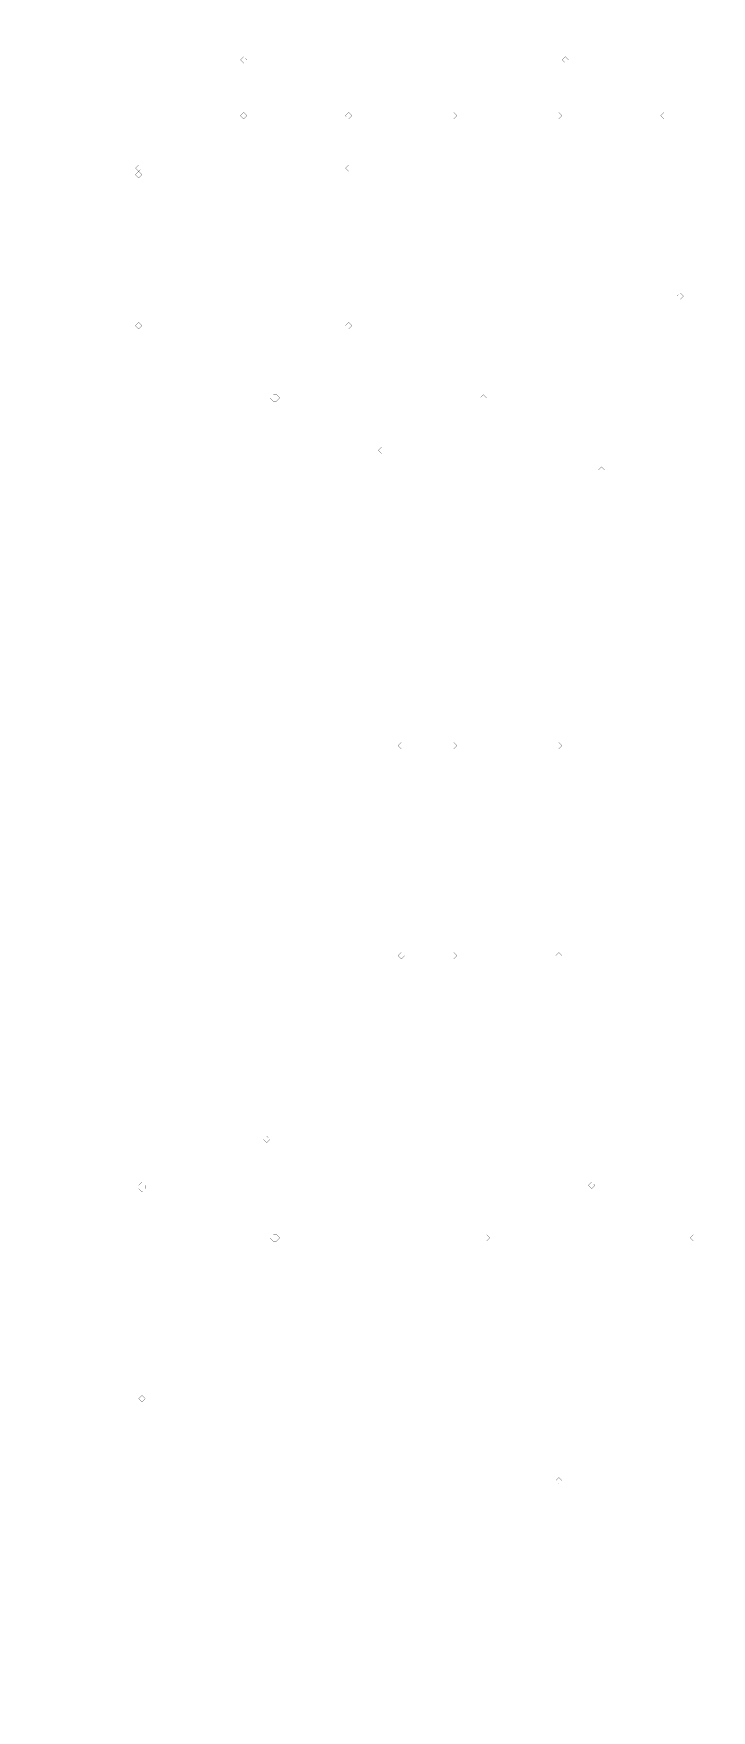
# Model space of a CAD drawing. Header units: metres. Extents: x 0 to 5052, y -5052 to 0.
# Drawn here: x 0 to 2042, y -5052 to 0 of the extents above; entities that cross this region are included whole.
import ezdxf

# ---------------------------------------------------------------- set-up
doc = ezdxf.new("R2010")
doc.units = ezdxf.units.M
doc.layers.add('conductor', color=1, linetype='Continuous')
doc.layers.add('substrate', color=5, linetype='Continuous')

msp = doc.modelspace()

# ---------------------------------------------------------------- linework, layer by layer
at = {"layer": 'conductor', "const_width": 0.5}
msp.add_lwpolyline([(1947.7, -790.9)], close=True, dxfattribs=at)
at = {"layer": 'substrate', "const_width": 0.5}
msp.add_lwpolyline([(2046.6, 0), (2036.7, 0), (2026.8, 0), (2016.9, 0), (2007, 0), (1997.1, 0), (1987.2, 0), (1977.3, 0), (1967.5, 0), (1957.6, 0), (1947.7, 0), (1937.8, 0), (1927.9, 0), (1918, 0), (1908.1, 0), (1898.2, 0), (1888.4, 0), (1878.5, 0), (1868.6, 0), (1858.7, 0), (1848.8, 0), (1838.9, 0), (1829, 0), (1819.2, 0), (1809.3, 0), (1799.4, 0), (1789.5, 0), (1779.6, 0), (1769.7, 0), (1759.8, 0), (1749.9, 0), (1740.1, 0), (1730.2, 0), (1720.3, 0), (1710.4, 0), (1700.5, 0), (1690.6, 0), (1680.7, 0), (1670.9, 0), (1661, 0), (1651.1, 0), (1641.2, 0), (1631.3, 0), (1621.4, 0), (1611.5, 0), (1601.6, 0), (1591.8, 0), (1581.9, 0), (1572, 0), (1562.1, 0), (1552.2, 0), (1542.3, 0), (1532.4, 0), (1522.6, 0), (1512.7, 0), (1502.8, 0), (1492.9, 0), (1483, 0), (1473.1, 0), (1463.2, 0), (1453.3, 0), (1443.5, 0), (1433.6, 0), (1423.7, 0), (1413.8, 0), (1403.9, 0), (1394, 0), (1384.1, 0), (1374.3, 0), (1364.4, 0), (1354.5, 0), (1344.6, 0), (1334.7, 0), (1324.8, 0), (1314.9, 0), (1305, 0), (1295.2, 0), (1285.3, 0), (1275.4, 0), (1265.5, 0), (1255.6, 0), (1245.7, 0), (1235.8, 0), (1226, 0), (1216.1, 0), (1206.2, 0), (1196.3, 0), (1186.4, 0), (1176.5, 0), (1166.6, 0), (1156.7, 0), (1146.9, 0), (1137, 0), (1127.1, 0), (1117.2, 0), (1107.3, 0), (1097.4, 0), (1087.5, 0), (1077.7, 0), (1067.8, 0), (1057.9, 0), (1048, 0), (1038.1, 0), (1028.2, 0), (1018.3, 0), (1008.4, 0), (998.6, 0), (988.7, 0), (978.8, 0), (968.9, 0), (959, 0), (949.1, 0), (939.2, 0), (929.4, 0), (919.5, 0), (909.6, 0), (899.7, 0), (889.8, 0), (879.9, 0), (870, 0), (860.1, 0), (850.3, 0), (840.4, 0), (830.5, 0), (820.6, 0), (810.7, 0), (800.8, 0), (790.9, 0), (781.1, 0), (771.2, 0), (761.3, 0), (751.4, 0), (741.5, 0), (731.6, 0), (721.7, 0), (711.8, 0), (702, 0), (692.1, 0), (682.2, 0), (672.3, 0), (662.4, 0), (652.5, 0), (642.6, 0), (632.8, 0), (622.9, 0), (613, 0), (603.1, 0), (593.2, 0), (583.3, 0), (573.4, 0), (563.5, 0), (553.7, 0), (543.8, 0), (533.9, 0), (524, 0), (514.1, 0), (504.2, 0), (494.3, 0), (484.4, 0), (474.6, 0), (464.7, 0), (454.8, 0), (444.9, 0), (435, 0), (425.1, 0), (415.2, 0), (405.4, 0), (395.5, 0), (385.6, 0), (375.7, 0), (365.8, 0), (355.9, 0), (346, 0), (336.1, 0), (326.3, 0), (316.4, 0), (306.5, 0), (296.6, 0), (286.7, 0), (276.8, 0), (266.9, 0), (257.1, 0), (247.2, 0), (237.3, 0), (227.4, 0), (217.5, 0), (207.6, 0), (197.7, 0), (187.8, 0), (178, 0), (168.1, 0), (158.2, 0), (148.3, 0), (138.4, 0), (128.5, 0), (118.6, 0), (108.8, 0), (98.9, 0), (89, 0), (79.1, 0), (69.2, 0), (59.3, 0), (49.4, 0), (39.5, 0), (29.7, 0), (19.8, 0), (9.9, 0), (0, 0), (0, -9.9), (0, -19.8), (0, -29.7), (0, -39.5), (0, -49.4), (0, -59.3), (0, -69.2), (0, -79.1), (0, -89), (0, -98.9), (0, -108.8), (0, -118.6), (0, -128.5), (0, -138.4), (0, -148.3), (0, -158.2), (0, -168.1), (0, -178), (0, -187.8), (0, -197.7), (0, -207.6), (0, -217.5), (0, -227.4), (0, -237.3), (0, -247.2), (0, -257.1), (0, -266.9), (0, -276.8), (0, -286.7), (0, -296.6), (0, -306.5), (0, -316.4), (0, -326.3), (0, -336.1), (0, -346), (0, -355.9), (0, -365.8), (0, -375.7), (0, -385.6), (0, -395.5), (0, -405.4), (0, -415.2), (0, -425.1), (0, -435), (0, -444.9), (0, -454.8), (0, -464.7), (0, -474.6), (0, -484.4), (0, -494.3), (0, -504.2), (0, -514.1), (0, -524), (0, -533.9), (0, -543.8), (0, -553.7), (0, -563.5), (0, -573.4), (0, -583.3), (0, -593.2), (0, -603.1), (0, -613), (0, -622.9), (0, -632.8), (0, -642.6), (0, -652.5), (0, -662.4), (0, -672.3), (0, -682.2), (0, -692.1), (0, -702), (0, -711.8), (0, -721.7), (0, -731.6), (0, -741.5), (0, -751.4), (0, -761.3), (0, -771.2), (0, -781.1), (0, -790.9), (0, -800.8), (0, -810.7), (0, -820.6), (0, -830.5), (0, -840.4), (0, -850.3), (0, -860.1), (0, -870), (0, -879.9), (0, -889.8), (0, -899.7), (0, -909.6), (0, -919.5), (0, -929.4), (0, -939.2), (0, -949.1), (0, -959), (0, -968.9), (0, -978.8), (0, -988.7), (0, -998.6), (0, -1008.4), (0, -1018.3), (0, -1028.2), (0, -1038.1), (0, -1048), (0, -1057.9), (0, -1067.8), (0, -1077.7), (0, -1087.5), (0, -1097.4), (0, -1107.3), (0, -1117.2), (0, -1127.1), (0, -1137), (0, -1146.9), (0, -1156.7), (0, -1166.6), (0, -1176.5), (0, -1186.4), (0, -1196.3), (0, -1206.2), (0, -1216.1), (0, -1226), (0, -1235.8), (0, -1245.7), (0, -1255.6), (0, -1265.5), (0, -1275.4), (0, -1285.3), (0, -1295.2), (0, -1305), (0, -1314.9), (0, -1324.8), (0, -1334.7), (0, -1344.6), (0, -1354.5), (0, -1364.4), (0, -1374.3), (0, -1384.1), (0, -1394), (0, -1403.9), (0, -1413.8), (0, -1423.7), (0, -1433.6), (0, -1443.5), (0, -1453.3), (0, -1463.2), (0, -1473.1), (0, -1483), (0, -1492.9), (0, -1502.8), (0, -1512.7), (0, -1522.6), (0, -1532.4), (0, -1542.3), (0, -1552.2), (0, -1562.1), (0, -1572), (0, -1581.9), (0, -1591.8), (0, -1601.6), (0, -1611.5), (0, -1621.4), (0, -1631.3), (0, -1641.2), (0, -1651.1), (0, -1661), (0, -1670.9), (0, -1680.7), (0, -1690.6), (0, -1700.5), (0, -1710.4), (0, -1720.3), (0, -1730.2), (0, -1740.1), (0, -1749.9), (0, -1759.8), (0, -1769.7), (0, -1779.6), (0, -1789.5), (0, -1799.4), (0, -1809.3), (0, -1819.2), (0, -1829), (0, -1838.9), (0, -1848.8), (0, -1858.7), (0, -1868.6), (0, -1878.5), (0, -1888.4), (0, -1898.2), (0, -1908.1), (0, -1918), (0, -1927.9), (0, -1937.8), (0, -1947.7), (0, -1957.6), (0, -1967.5), (0, -1977.3), (0, -1987.2), (0, -1997.1), (0, -2007), (0, -2016.9), (0, -2026.8), (0, -2036.7), (0, -2046.6), (0, -2056.4), (0, -2066.3), (0, -2076.2), (0, -2086.1), (0, -2096), (0, -2105.9), (0, -2115.8), (0, -2125.6), (0, -2135.5), (0, -2145.4), (0, -2155.3), (0, -2165.2), (0, -2175.1), (0, -2185), (0, -2194.9), (0, -2204.7), (0, -2214.6), (0, -2224.5), (0, -2234.4), (0, -2244.3), (0, -2254.2), (0, -2264.1), (0, -2273.9), (0, -2283.8), (0, -2293.7), (0, -2303.6), (0, -2313.5), (0, -2323.4), (0, -2333.3), (0, -2343.2), (0, -2353), (0, -2362.9), (0, -2372.8), (0, -2382.7), (0, -2392.6), (0, -2402.5), (0, -2412.4), (0, -2422.2), (0, -2432.1), (0, -2442), (0, -2451.9), (0, -2461.8), (0, -2471.7), (0, -2481.6), (0, -2491.5), (0, -2501.3), (0, -2511.2), (0, -2521.1), (0, -2531), (0, -2540.9), (0, -2550.8), (0, -2560.7), (0, -2570.5), (0, -2580.4), (0, -2590.3), (0, -2600.2), (0, -2610.1), (0, -2620), (0, -2629.9), (0, -2639.8), (0, -2649.6), (0, -2659.5), (0, -2669.4), (0, -2679.3), (0, -2689.2), (0, -2699.1), (0, -2709), (0, -2718.8), (0, -2728.7), (0, -2738.6), (0, -2748.5), (0, -2758.4), (0, -2768.3), (0, -2778.2), (0, -2788.1), (0, -2797.9), (0, -2807.8), (0, -2817.7), (0, -2827.6), (0, -2837.5), (0, -2847.4), (0, -2857.3), (0, -2867.1), (0, -2877), (0, -2886.9), (0, -2896.8), (0, -2906.7), (0, -2916.6), (0, -2926.5), (0, -2936.4), (0, -2946.2), (0, -2956.1), (0, -2966), (0, -2975.9), (0, -2985.8), (0, -2995.7), (0, -3005.6), (0, -3015.4), (0, -3025.3), (0, -3035.2), (0, -3045.1), (0, -3055), (0, -3064.9), (0, -3074.8), (0, -3084.7), (0, -3094.5), (0, -3104.4), (0, -3114.3), (0, -3124.2), (0, -3134.1), (0, -3144), (0, -3153.9), (0, -3163.8), (0, -3173.6), (0, -3183.5), (0, -3193.4), (0, -3203.3), (0, -3213.2), (0, -3223.1), (0, -3233), (0, -3242.8), (0, -3252.7), (0, -3262.6), (0, -3272.5), (0, -3282.4), (0, -3292.3), (0, -3302.2), (0, -3312.1), (0, -3321.9), (0, -3331.8), (0, -3341.7), (0, -3351.6), (0, -3361.5), (0, -3371.4), (0, -3381.3), (0, -3391.1), (0, -3401), (0, -3410.9), (0, -3420.8), (0, -3430.7), (0, -3440.6), (0, -3450.5), (0, -3460.4), (0, -3470.2), (0, -3480.1), (0, -3490), (0, -3499.9), (0, -3509.8), (0, -3519.7), (0, -3529.6), (0, -3539.4), (0, -3549.3), (0, -3559.2), (0, -3569.1), (0, -3579), (0, -3588.9), (0, -3598.8), (0, -3608.7), (0, -3618.5), (0, -3628.4), (0, -3638.3), (0, -3648.2), (0, -3658.1), (0, -3668), (0, -3677.9), (0, -3687.7), (0, -3697.6), (0, -3707.5), (0, -3717.4), (0, -3727.3), (0, -3737.2), (0, -3747.1), (0, -3757), (0, -3766.8), (0, -3776.7), (0, -3786.6), (0, -3796.5), (0, -3806.4), (0, -3816.3), (0, -3826.2), (0, -3836), (0, -3845.9), (0, -3855.8), (0, -3865.7), (0, -3875.6), (0, -3885.5), (0, -3895.4), (0, -3905.3), (0, -3915.1), (0, -3925), (0, -3934.9), (0, -3944.8), (0, -3954.7), (0, -3964.6), (0, -3974.5), (0, -3984.3), (0, -3994.2), (0, -4004.1), (0, -4014), (0, -4023.9), (0, -4033.8), (0, -4043.7), (0, -4053.6), (0, -4063.4), (0, -4073.3), (0, -4083.2), (0, -4093.1), (0, -4103), (0, -4112.9), (0, -4122.8), (0, -4132.6), (0, -4142.5), (0, -4152.4), (0, -4162.3), (0, -4172.2), (0, -4182.1), (0, -4192), (0, -4201.9), (0, -4211.7), (0, -4221.6), (0, -4231.5), (0, -4241.4), (0, -4251.3), (0, -4261.2), (0, -4271.1), (0, -4280.9), (0, -4290.8), (0, -4300.7), (0, -4310.6), (0, -4320.5), (0, -4330.4), (0, -4340.3), (0, -4350.2), (0, -4360), (0, -4369.9), (0, -4379.8), (0, -4389.7), (0, -4399.6), (0, -4409.5), (0, -4419.4), (0, -4429.2), (0, -4439.1), (0, -4449), (0, -4458.9), (0, -4468.8), (0, -4478.7), (0, -4488.6), (0, -4498.5), (0, -4508.3), (0, -4518.2), (0, -4528.1), (0, -4538), (0, -4547.9), (0, -4557.8), (0, -4567.7), (0, -4577.6), (0, -4587.4), (0, -4597.3), (0, -4607.2), (0, -4617.1), (0, -4627), (0, -4636.9), (0, -4646.8), (0, -4656.6), (0, -4666.5), (0, -4676.4), (0, -4686.3), (0, -4696.2), (0, -4706.1), (0, -4716), (0, -4725.9), (0, -4735.7), (0, -4745.6), (0, -4755.5), (0, -4765.4), (0, -4775.3), (0, -4785.2), (0, -4795.1), (0, -4804.9), (0, -4814.8), (0, -4824.7), (0, -4834.6), (0, -4844.5), (0, -4854.4), (0, -4864.3), (0, -4874.2), (0, -4884), (0, -4893.9), (0, -4903.8), (0, -4913.7), (0, -4923.6), (0, -4933.5), (0, -4943.4), (0, -4953.2), (0, -4963.1), (0, -4973), (0, -4982.9), (0, -4992.8), (0, -5002.7), (0, -5012.6), (0, -5022.5), (0, -5032.3), (0, -5042.2), (0, -5052.1), (9.9, -5052.1), (19.8, -5052.1), (29.7, -5052.1), (39.5, -5052.1), (49.4, -5052.1), (59.3, -5052.1), (69.2, -5052.1), (79.1, -5052.1), (89, -5052.1), (98.9, -5052.1), (108.8, -5052.1), (118.6, -5052.1), (128.5, -5052.1), (138.4, -5052.1), (148.3, -5052.1), (158.2, -5052.1), (168.1, -5052.1), (178, -5052.1), (187.8, -5052.1), (197.7, -5052.1), (207.6, -5052.1), (217.5, -5052.1), (227.4, -5052.1), (237.3, -5052.1), (247.2, -5052.1), (257.1, -5052.1), (266.9, -5052.1), (276.8, -5052.1), (286.7, -5052.1), (296.6, -5052.1), (306.5, -5052.1), (316.4, -5052.1), (326.3, -5052.1), (336.1, -5052.1), (346, -5052.1), (355.9, -5052.1), (365.8, -5052.1), (375.7, -5052.1), (385.6, -5052.1), (395.5, -5052.1), (405.4, -5052.1), (415.2, -5052.1), (425.1, -5052.1), (435, -5052.1), (444.9, -5052.1), (454.8, -5052.1), (464.7, -5052.1), (474.6, -5052.1), (484.4, -5052.1), (494.3, -5052.1), (504.2, -5052.1), (514.1, -5052.1), (524, -5052.1), (533.9, -5052.1), (543.8, -5052.1), (553.7, -5052.1), (563.5, -5052.1), (573.4, -5052.1), (583.3, -5052.1), (593.2, -5052.1), (603.1, -5052.1), (613, -5052.1), (622.9, -5052.1), (632.8, -5052.1), (642.6, -5052.1), (652.5, -5052.1), (662.4, -5052.1), (672.3, -5052.1), (682.2, -5052.1), (692.1, -5052.1), (702, -5052.1), (711.8, -5052.1), (721.7, -5052.1), (731.6, -5052.1), (741.5, -5052.1), (751.4, -5052.1), (761.3, -5052.1), (771.2, -5052.1), (781.1, -5052.1), (790.9, -5052.1), (800.8, -5052.1), (810.7, -5052.1), (820.6, -5052.1), (830.5, -5052.1), (840.4, -5052.1), (850.3, -5052.1), (860.1, -5052.1), (870, -5052.1), (879.9, -5052.1), (889.8, -5052.1), (899.7, -5052.1), (909.6, -5052.1), (919.5, -5052.1), (929.4, -5052.1), (939.2, -5052.1), (949.1, -5052.1), (959, -5052.1), (968.9, -5052.1), (978.8, -5052.1), (988.7, -5052.1), (998.6, -5052.1), (1008.4, -5052.1), (1018.3, -5052.1), (1028.2, -5052.1), (1038.1, -5052.1), (1048, -5052.1), (1057.9, -5052.1), (1067.8, -5052.1), (1077.7, -5052.1), (1087.5, -5052.1), (1097.4, -5052.1), (1107.3, -5052.1), (1117.2, -5052.1), (1127.1, -5052.1), (1137, -5052.1), (1146.9, -5052.1), (1156.7, -5052.1), (1166.6, -5052.1), (1176.5, -5052.1), (1186.4, -5052.1), (1196.3, -5052.1), (1206.2, -5052.1), (1216.1, -5052.1), (1226, -5052.1), (1235.8, -5052.1), (1245.7, -5052.1), (1255.6, -5052.1), (1265.5, -5052.1), (1275.4, -5052.1), (1285.3, -5052.1), (1295.2, -5052.1), (1305, -5052.1), (1314.9, -5052.1), (1324.8, -5052.1), (1334.7, -5052.1), (1344.6, -5052.1), (1354.5, -5052.1), (1364.4, -5052.1), (1374.3, -5052.1), (1384.1, -5052.1), (1394, -5052.1), (1403.9, -5052.1), (1413.8, -5052.1), (1423.7, -5052.1), (1433.6, -5052.1), (1443.5, -5052.1), (1453.3, -5052.1), (1463.2, -5052.1), (1473.1, -5052.1), (1483, -5052.1), (1492.9, -5052.1), (1502.8, -5052.1), (1512.7, -5052.1), (1522.6, -5052.1), (1532.4, -5052.1), (1542.3, -5052.1), (1552.2, -5052.1), (1562.1, -5052.1), (1572, -5052.1), (1581.9, -5052.1), (1591.8, -5052.1), (1601.6, -5052.1), (1611.5, -5052.1), (1621.4, -5052.1), (1631.3, -5052.1), (1641.2, -5052.1), (1651.1, -5052.1), (1661, -5052.1), (1670.9, -5052.1), (1680.7, -5052.1), (1690.6, -5052.1), (1700.5, -5052.1), (1710.4, -5052.1), (1720.3, -5052.1), (1730.2, -5052.1), (1740.1, -5052.1), (1749.9, -5052.1), (1759.8, -5052.1), (1769.7, -5052.1), (1779.6, -5052.1), (1789.5, -5052.1), (1799.4, -5052.1), (1809.3, -5052.1), (1819.2, -5052.1), (1829, -5052.1), (1838.9, -5052.1), (1848.8, -5052.1), (1858.7, -5052.1), (1868.6, -5052.1), (1878.5, -5052.1), (1888.4, -5052.1), (1898.2, -5052.1), (1908.1, -5052.1), (1918, -5052.1), (1927.9, -5052.1), (1937.8, -5052.1), (1947.7, -5052.1), (1957.6, -5052.1), (1967.5, -5052.1), (1977.3, -5052.1), (1987.2, -5052.1), (1997.1, -5052.1), (2007, -5052.1), (2016.9, -5052.1), (2026.8, -5052.1), (2036.7, -5052.1), (2046.6, -5052.1)], dxfattribs=at)
for points in [[(622.9, -79.1), (632.8, -69.2), (642.6, -79.1), (632.8, -89)], [(1591.8, -79.1), (1601.6, -69.2), (1611.5, -79.1), (1601.6, -89)], [(622.9, -247.2), (632.8, -237.3), (642.6, -247.2), (632.8, -257.1)], [(939.2, -247.2), (949.1, -237.3), (959, -247.2), (949.1, -257.1)], [(1255.6, -247.2), (1265.5, -237.3), (1275.4, -247.2), (1265.5, -257.1)], [(1572, -247.2), (1581.9, -237.3), (1591.8, -247.2), (1581.9, -257.1)], [(1888.4, -247.2), (1898.2, -237.3), (1908.1, -247.2), (1898.2, -257.1)], [(306.5, -405.4), (316.4, -395.5), (326.3, -405.4), (316.4, -415.2)], [(939.2, -405.4), (949.1, -395.5), (959, -405.4), (949.1, -415.2)], [(306.5, -425.1), (316.4, -415.2), (326.3, -425.1), (316.4, -435)], [(1937.8, -790.9), (1947.7, -781.1), (1957.6, -790.9), (1947.7, -800.8)], [(306.5, -879.9), (316.4, -870), (326.3, -879.9), (316.4, -889.8)], [(939.2, -879.9), (949.1, -870), (959, -879.9), (949.1, -889.8)], [(711.8, -1097.4), (721.7, -1087.5), (731.6, -1087.5), (741.5, -1097.4), (731.6, -1107.3), (721.7, -1107.3)], [(1344.6, -1097.4), (1354.5, -1087.5), (1364.4, -1097.4), (1354.5, -1107.3)], [(1038.1, -1255.6), (1048, -1245.7), (1057.9, -1255.6), (1048, -1265.5)], [(1700.5, -1314.9), (1710.4, -1305), (1720.3, -1314.9), (1710.4, -1324.8)], [(1097.4, -2145.4), (1107.3, -2135.5), (1117.2, -2145.4), (1107.3, -2155.3)], [(1255.6, -2145.4), (1265.5, -2135.5), (1275.4, -2145.4), (1265.5, -2155.3)], [(1572, -2145.4), (1581.9, -2135.5), (1591.8, -2145.4), (1581.9, -2155.3)], [(1097.4, -2778.2), (1107.3, -2768.3), (1117.2, -2778.2), (1107.3, -2788.1)], [(1255.6, -2778.2), (1265.5, -2768.3), (1275.4, -2778.2), (1265.5, -2788.1)], [(1572, -2778.2), (1581.9, -2768.3), (1591.8, -2778.2), (1581.9, -2788.1)], [(692.1, -3331.8), (702, -3321.9), (711.8, -3331.8), (702, -3341.7)], [(316.4, -3470.2), (326.3, -3460.4), (336.1, -3470.2), (336.1, -3480.1), (326.3, -3490), (316.4, -3480.1)], [(1670.9, -3470.2), (1680.7, -3460.4), (1690.6, -3470.2), (1680.7, -3480.1)], [(711.8, -3628.4), (721.7, -3618.5), (731.6, -3618.5), (741.5, -3628.4), (731.6, -3638.3), (721.7, -3638.3)], [(1354.5, -3628.4), (1364.4, -3618.5), (1374.3, -3628.4), (1364.4, -3638.3)], [(1977.3, -3628.4), (1987.2, -3618.5), (1997.1, -3628.4), (1987.2, -3638.3)], [(316.4, -4112.9), (326.3, -4103), (336.1, -4112.9), (326.3, -4122.8)], [(1572, -4360), (1581.9, -4350.2), (1591.8, -4360), (1581.9, -4369.9)]]:
    msp.add_lwpolyline(points, close=True, dxfattribs=at)

doc.saveas('drawing.dxf')
